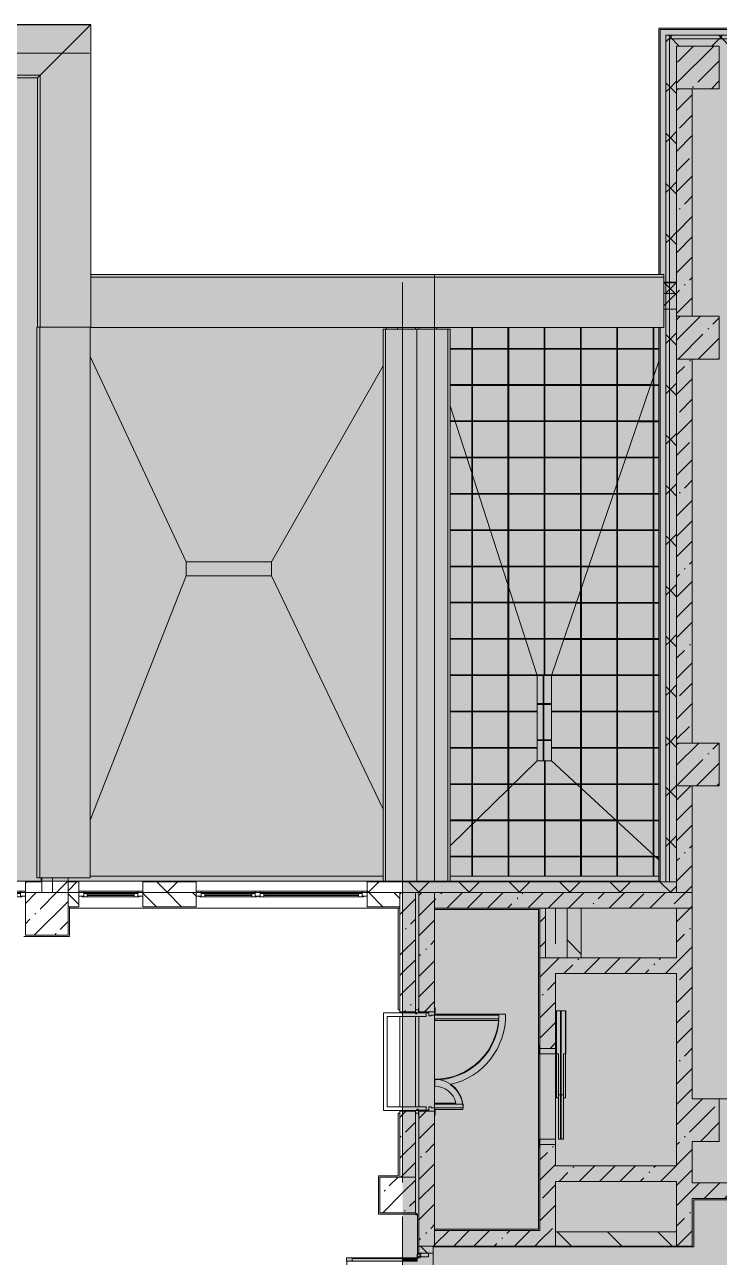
# Model space of a CAD drawing. Header units: millimetres. Extents: x 35524 to 235479, y -8553 to 29000.
# Drawn here: x 141469 to 151229, y 10072 to 27400 of the extents above; entities that cross this region are included whole.
import ezdxf

# ---------------------------------------------------------------- set-up
doc = ezdxf.new("R2010")
doc.units = ezdxf.units.MM
doc.linetypes.add('200_ШТРИХ__ш1_п0_6_', pattern=[800, 500, -300])
doc.linetypes.add('Осевая', pattern=[3175, 635, -476.25, 1587.5, -476.25])
for name, color, linetype, lineweight in [('A-DETL-18', 7, 'Continuous', 5), ('A-DETL-MBND-1', 7, '200_ШТРИХ__ш1_п0_6_', 9), ('A-GENM', 7, 'Continuous', 5), ('A-GLAZ-2', 7, 'Continuous', 5), ('A-ROOF-PATT', 7, 'Continuous', 5), ('A-WALL', 7, 'Continuous', 9), ('A-WALL-6', 7, 'Continuous', 5), ('I-WALL-24', 7, 'Continuous', 5), ('S-COLS-1', 7, 'Continuous', 5), ('Оси', 7, 'Continuous', 9), ('Оси-2', 7, 'Осевая', 9)]:
    doc.layers.add(name, color=color, linetype=linetype, lineweight=lineweight)
doc.layers.add('A-DETL-GENF-3', color=7, linetype='Continuous', lineweight=9, true_color=0xc0c0c0, transparency=0.4)
for name, color, linetype, lineweight, true_color in [('A-DETL-GENF-4', 7, 'Continuous', 5, 0xaaaaaa), ('A-DETL-GENF-5', 7, 'Continuous', 5, 0xb7b7b7), ('A-DETL-GENF-6', 7, 'Continuous', 5, 0xe2e2e2), ('A-DOOR-2', 7, 'Continuous', 5, 0xaaaaaa), ('A-DOOR-3', 7, 'Continuous', 5, 0xe2e2e2), ('A-DOOR-4', 7, 'Continuous', 5, 0xb7b7b7), ('A-DOOR-FRAM-2', 7, 'Continuous', 5, 0xe2e2e2), ('A-DOOR-FRAM-4', 7, 'Continuous', 5, 0xb7b7b7), ('A-FLOR-1', 7, 'Continuous', 5, 0xb7b7b7), ('A-FLOR-2', 7, 'Continuous', 5, 0xaaaaaa), ('A-GENM-1', 7, 'Continuous', 5, 0x737373), ('A-GENM-2', 7, 'Continuous', 5, 0xa1a1a1), ('A-GLAZ-CWMG-2', 7, 'Continuous', 5, 0x737373), ('A-ROOF-1', 7, 'Continuous', 5, 0x737373), ('A-WALL-7', 7, 'Continuous', 5, 0x737373), ('A-WALL-8', 7, 'Continuous', 9, 0x737373), ('I-WALL-23', 7, 'Continuous', 5, 0x737373), ('I-WALL-26', 7, 'Continuous', 5, 0xa1a1a1), ('S-COLS-2', 7, 'Continuous', 5, 0x737373)]:
    doc.layers.add(name, color=color, linetype=linetype, lineweight=lineweight, true_color=true_color)
pattern_1 = [(45, (108468.84, 0), (-353.5534, 353.5534), []), (135, (108468.84, 0), (-353.5534, -353.5534), [])]
pattern_2 = [(45, (108468.84, 0), (-285.123, 285.123), []), (45, (108753.96, 0), (-285.123, 285.123), [504.031, -100.806, 16.764, -84.042])]
pattern_3 = [(45, (-38240, -10950), (-285.123, 285.123), []), (45, (-37954.88, -10950), (-285.123, 285.123), [504.031, -100.806, 16.764, -84.042])]
pattern_4 = [(135, (108468.84, 0), (-353.5534, -353.5534), [])]

# ---------------------------------------------------------------- blocks, each defined once
blk = doc.blocks.new('парапет1 - парапет-18629556-3_4_2_птичка')
at = {"layer": 'A-GENM'}
blk.add_line((-2411, 27400), (33928, 27400), dxfattribs=at)
at = {"layer": 'A-GENM-1'}
for p, q in [((33926, 27398), (33219, 26691)), ((33928, 27398), (33928, 23147)), ((33219, 26691), (-1702, 26691)), ((33219, 26691), (33183, 26655)), ((33219, 23147), (33219, 26691)), ((-1665, 26654), (33182, 26654)), ((33182, 26654), (33182, 23147)), ((33928, 23147), (33920, 23147))]:
    blk.add_line(p, q, dxfattribs=at)
blk.add_open_spline([(33183, 26655), (33182, 26654), (33182, 26654), (33182, 26654), (33182, 26654)], degree=3, dxfattribs=at)
blk = doc.blocks.new('BSC_Колонна _Прямоугольная - 600х600-V124-3_4_2_птичка')
at = {"layer": 'S-COLS-1'}
h = blk.add_hatch(dxfattribs=at)
h.set_pattern_fill('FP_107', color=256, style=0, pattern_type=2)
h.set_pattern_definition([(45, (-42460, -26800), (-285.123, 285.123), []), (45, (-42174.88, -26800), (-285.123, 285.123), [504.031, -100.806, 16.764, -84.042])])
h.paths.add_polyline_path([(-300, -300), (300, -300), (300, 300), (-300, 300)])
at = {"layer": 'S-COLS-2'}
for p, q in [((300, 300), (-300, 300)), ((-300, 300), (-300, -300)), ((300, -300), (300, 300)), ((-300, -300), (300, -300))]:
    blk.add_line(p, q, dxfattribs=at)
blk = doc.blocks.new('BSC_Колонна _Прямоугольная - 600х600-V129-3_4_2_птичка')
at = {"layer": 'S-COLS-1'}
h = blk.add_hatch(dxfattribs=at)
h.set_pattern_fill('FP_113', color=256, style=0, pattern_type=2)
h.set_pattern_definition([(45, (-42460, -17000), (-285.123, 285.123), []), (45, (-42174.88, -17000), (-285.123, 285.123), [504.031, -100.806, 16.764, -84.042])])
h.paths.add_polyline_path([(-300, -300), (300, -300), (300, 300), (-300, 300)])
at = {"layer": 'S-COLS-2'}
for p, q in [((300, 300), (-300, 300)), ((-300, 300), (-300, -300)), ((300, -300), (300, 300)), ((-300, -300), (300, -300))]:
    blk.add_line(p, q, dxfattribs=at)
blk = doc.blocks.new('BSC_Колонна _Прямоугольная - 600х600-V130-3_4_2_птичка')
at = {"layer": 'S-COLS-1'}
h = blk.add_hatch(dxfattribs=at)
h.set_pattern_fill('FP_114', color=256, style=0, pattern_type=2)
h.set_pattern_definition([(45, (-42460, -23000), (-285.123, 285.123), []), (45, (-42174.88, -23000), (-285.123, 285.123), [504.031, -100.806, 16.764, -84.042])])
h.paths.add_polyline_path([(-300, -300), (300, -300), (300, 300), (-300, 300), (-300, -210)])
at = {"layer": 'S-COLS-2'}
for p, q in [((300, 300), (-300, 300)), ((-300, 300), (-300, -300)), ((300, -300), (300, 300)), ((-300, -300), (300, -300))]:
    blk.add_line(p, q, dxfattribs=at)
blk = doc.blocks.new('BSC_Колонна _Прямоугольная - 600х600-V146-3_4_2_птичка')
at = {"layer": 'S-COLS-1'}
h = blk.add_hatch(dxfattribs=at)
h.set_pattern_fill('FP_122', color=256, style=0, pattern_type=2)
h.set_pattern_definition([(45, (-33310, -14900), (-285.123, 285.123), []), (45, (-33024.88, -14900), (-285.123, 285.123), [504.031, -100.806, 16.764, -84.042])])
h.paths.add_polyline_path([(-300, -300), (300, -300), (300, 300), (-300, 300), (-300, -208)])
for p, q in [((300, 300), (-300, 300)), ((-300, 300), (-300, -300)), ((300, -300), (300, 300)), ((-300, -300), (300, -300))]:
    blk.add_line(p, q, dxfattribs=at)
blk = doc.blocks.new('110_Дверь_СКБ_2Ст - Д-2 1450x2100h_Лестничная клетка EIS60-31576737-3_4_2_птичка')
at = {"layer": 'A-DOOR-3'}
for points in [[(-588, 507), (-588, 1010), (-638, 1010), (-638, 110), (-588, 110)], [(662, 510), (612, 510), (612, 110), (662, 110)], [(712, 30), (698, 30), (698, -110), (712, -110)]]:
    blk.add_hatch(color=256, dxfattribs=at).paths.add_polyline_path(points)
h = blk.add_hatch(color=256, dxfattribs=at)
h.paths.add_polyline_path([(712, 110), (662, 110), (662, 60), (652, 60), (652, 30), (712, 30)])
h.paths.add_polyline_path([(-628, 30), (-628, 60), (-638, 60), (-638, 110), (-688, 110), (-688, 30)])
at = {"layer": 'A-DOOR-FRAM-2'}
for points in [[(-673, 110), (-673, 118), (-743, 118), (-743, 110), (-697, 110)], [(-673, 30), (-688, 30), (-688, -110), (-673, -110)], [(767, 110), (767, 118), (698, 118), (698, 110)], [(-673, -110), (-743, -110), (-743, -118), (-673, -118)], [(767, -118), (767, -110), (698, -110), (698, -118)]]:
    blk.add_hatch(color=256, dxfattribs=at).paths.add_polyline_path(points)
at = {"layer": 'A-DOOR-4'}
for p, q in [((-638, 1010), (-638, 110)), ((-588, 1010), (-638, 1010)), ((-588, 110), (-588, 1010)), ((662, 510), (612, 510)), ((612, 510), (612, 110)), ((662, 110), (662, 510)), ((-638, 110), (-588, 110)), ((612, 110), (662, 110))]:
    blk.add_line(p, q, dxfattribs=at)
for centre, radius, start, end in [((-638, 110), 900, 0, 90), ((662, 110), 400, 90, 180)]:
    blk.add_arc(centre, radius, start, end, dxfattribs=at)
at = {"layer": 'A-DOOR-FRAM-4'}
for p, q in [((-673, 118), (-743, 118)), ((-743, 118), (-743, 110)), ((-743, 110), (-673, 110)), ((-638, 110), (-688, 110)), ((-688, 110), (-688, 30)), ((-688, 30), (-628, 30)), ((-673, 30), (-688, 30)), ((-688, 30), (-688, -110)), ((-673, 110), (-673, 118)), ((-673, -110), (-673, 30)), ((-638, 60), (-638, 110)), ((-628, 60), (-638, 60)), ((-628, 30), (-628, 60)), ((662, 60), (652, 60)), ((652, 60), (652, 30)), ((652, 30), (712, 30)), ((662, 110), (662, 60)), ((712, 110), (662, 110)), ((767, 118), (698, 118)), ((698, 118), (698, 110)), ((698, 110), (767, 110)), ((712, 30), (698, 30)), ((698, 30), (698, -110)), ((712, 30), (712, 110)), ((712, -110), (712, 30)), ((767, 110), (767, 118)), ((-673, -110), (-743, -110)), ((-743, -110), (-743, -118)), ((-743, -118), (-673, -118)), ((-688, -110), (-673, -110)), ((-673, -118), (-673, -110)), ((698, -110), (712, -110)), ((767, -110), (698, -110)), ((698, -110), (698, -118)), ((698, -118), (767, -118)), ((767, -118), (767, -110))]:
    blk.add_line(p, q, dxfattribs=at)
blk = doc.blocks.new('Gfhfgtnyfz rhsirf 1 - Gfhfgtnyfz rhsirf 3-21026214-3_4_2_птичка')
at = {"layer": 'A-GENM-1'}
for p, q in [((38057, 23120), (38057, 15358)), ((38057, 23120), (38058, 23120)), ((38058, 23120), (38090, 23120)), ((38090, 23120), (38330, 23120)), ((38090, 23120), (38090, 15358)), ((38780, 23120), (38966, 23120)), ((38966, 23120), (38998, 23120)), ((38966, 15358), (38966, 23120)), ((38998, 23120), (38999, 23120)), ((38999, 15358), (38999, 23120))]:
    blk.add_line(p, q, dxfattribs=at)
at = {"layer": 'A-GENM-2'}
for p, q in [((38330, 23120), (38528, 23120)), ((38528, 23120), (38780, 23120)), ((38528, 15358), (38528, 23120))]:
    blk.add_line(p, q, dxfattribs=at)
blk = doc.blocks.new('парапет6 - парапет-21094616-3_4_2_птичка')
at = {"layer": 'A-GENM-1'}
for p, q in [((33173, 23147), (33173, 15407)), ((33173, 23147), (33174, 23147)), ((33174, 23147), (33211, 23147)), ((33211, 23147), (33920, 23147)), ((33211, 23147), (33211, 15407)), ((33920, 15407), (33920, 23147)), ((33174, 15407), (33173, 15407)), ((33211, 15407), (33174, 15407)), ((33920, 15407), (33211, 15407))]:
    blk.add_line(p, q, dxfattribs=at)
blk = doc.blocks.new('120_Окно_СКБ_1Ст - 120_Окно_СКБ_1Ст 900х2500_h_-20664874-3_4_2_птичка')
at = {"layer": 'A-GLAZ-2'}
for p, q in [((-450, -127), (-450, -57)), ((-450, -57), (-380, -57)), ((450, -57), (-450, -57)), ((-380, -127), (-450, -127)), ((-450, -127), (-400, -127)), ((-380, -127), (-400, -127)), ((-400, -127), (-400, -137)), ((-400, -137), (400, -137)), ((400, -137), (-400, -137)), ((-380, -57), (-380, -127)), ((380, -87), (-380, -87)), ((-380, -87), (-380, -127)), ((-330, -137), (-330, -87)), ((-330, -107), (330, -107)), ((330, -117), (-330, -117)), ((330, -137), (330, -87)), ((380, -127), (380, -57)), ((380, -57), (450, -57)), ((380, -127), (380, -87)), ((450, -127), (380, -127)), ((400, -127), (380, -127)), ((400, -127), (450, -127)), ((400, -137), (400, -127)), ((450, -57), (450, -127))]:
    blk.add_line(p, q, dxfattribs=at)
blk = doc.blocks.new('120_Окно_СКБ_1Ст - 120_Окно_СКБ_1Ст_900х2500_h_-20705657-3_4_2_птичка')
at = {"layer": 'A-GLAZ-2'}
for p, q in [((-450, -127), (-450, -57)), ((-450, -57), (-380, -57)), ((450, -57), (-450, -57)), ((-380, -127), (-450, -127)), ((-450, -127), (-400, -127)), ((-380, -127), (-400, -127)), ((-400, -127), (-400, -137)), ((-400, -137), (400, -137)), ((400, -137), (-400, -137)), ((-380, -57), (-380, -127)), ((380, -87), (-380, -87)), ((-380, -87), (-380, -127)), ((-330, -137), (-330, -87)), ((-330, -107), (330, -107)), ((330, -117), (-330, -117)), ((330, -137), (330, -87)), ((380, -127), (380, -57)), ((380, -57), (450, -57)), ((380, -127), (380, -87)), ((450, -127), (380, -127)), ((400, -127), (380, -127)), ((400, -127), (450, -127)), ((400, -137), (400, -127)), ((450, -57), (450, -127))]:
    blk.add_line(p, q, dxfattribs=at)
blk = doc.blocks.new('120_Окно_СКБ_2Ст - 120_Окно_СКБ_2Ст 2400х2500 _мал створка слева_-22817474-3_4_2_птичка')
at = {"layer": 'A-GLAZ-2'}
for p, q in [((-1130, 127), (-1200, 127)), ((-1200, 127), (-1200, 57)), ((-1200, 127), (-1150, 127)), ((-1200, 57), (-1130, 57)), ((1200, 57), (-1200, 57)), ((-1150, 127), (-1150, 137)), ((-1150, 137), (320, 137)), ((320, 137), (-1150, 137)), ((-1130, 127), (-1150, 127)), ((-1130, 57), (-1130, 127)), ((-1130, 87), (-1130, 127)), ((300, 87), (-1130, 87)), ((-1080, 137), (-1080, 87)), ((250, 117), (-1080, 117)), ((-1080, 107), (250, 107)), ((250, 137), (250, 87)), ((370, 127), (300, 127)), ((300, 127), (300, 57)), ((300, 127), (300, 87)), ((320, 127), (300, 127)), ((300, 57), (370, 57)), ((320, 137), (320, 127)), ((320, 127), (350, 127)), ((350, 127), (350, 137)), ((350, 137), (1150, 137)), ((1150, 137), (350, 137)), ((370, 127), (350, 127)), ((370, 57), (370, 127)), ((370, 87), (370, 127)), ((1130, 87), (370, 87)), ((420, 137), (420, 87)), ((1080, 117), (420, 117)), ((420, 107), (1080, 107)), ((1080, 137), (1080, 87)), ((1200, 127), (1130, 127)), ((1130, 127), (1130, 57)), ((1130, 127), (1130, 87)), ((1150, 127), (1130, 127)), ((1130, 57), (1200, 57)), ((1150, 137), (1150, 127)), ((1150, 127), (1200, 127)), ((1200, 57), (1200, 127))]:
    blk.add_line(p, q, dxfattribs=at)
blk = doc.blocks.new('BSC_Колонна _Прямоугольная - 500х500-V233-3_4_2_птичка')
at = {"layer": 'S-COLS-1'}
h = blk.add_hatch(dxfattribs=at)
h.set_pattern_fill('FP_170', color=256, style=0, pattern_type=2)
h.set_pattern_definition(pattern_3)
h.paths.add_polyline_path([(-15, -250), (70, -250), (70, 250), (-250, 250), (-250, -250)])
h = blk.add_hatch(dxfattribs=at)
h.set_pattern_fill('FP_170', color=256, style=0, pattern_type=2)
h.set_pattern_definition(pattern_3)
h.paths.add_polyline_path([(70, -250), (250, -250), (250, 250), (70, 250)])
for p, q in [((70, 250), (-250, 250)), ((-250, 250), (-250, -250)), ((-250, -250), (70, -250))]:
    blk.add_line(p, q, dxfattribs=at)
at = {"layer": 'S-COLS-2'}
for p, q in [((250, 250), (70, 250)), ((250, -250), (250, 250)), ((70, -250), (250, -250))]:
    blk.add_line(p, q, dxfattribs=at)
blk = doc.blocks.new('парапет10 - парапет-22960140-3_4_2_птичка')
at = {"layer": 'A-GENM'}
blk.add_line((41910, 23888), (33928, 23888), dxfattribs=at)
at = {"layer": 'A-GENM-1'}
for p, q in [((33928, 23851), (38310, 23851)), ((38760, 23851), (41980, 23851)), ((41980, 23888), (41911, 23888)), ((41980, 23888), (41980, 23887)), ((41980, 23887), (41980, 23851)), ((41980, 23846), (41980, 23142)), ((38310, 23142), (33920, 23142)), ((41980, 23142), (38760, 23142))]:
    blk.add_line(p, q, dxfattribs=at)
at = {"layer": 'A-GENM-2'}
for p, q in [((38310, 23851), (38760, 23851)), ((38760, 23142), (38310, 23142))]:
    blk.add_line(p, q, dxfattribs=at)
blk = doc.blocks.new('DOR_Дверь лифта - 1350х2050h-V244-3_4_2_птичка')
at = {"layer": 'A-DOOR-4'}
for p, q in [((-600, 125), (-720, 125)), ((-720, 125), (-720, 110)), ((-720, 110), (-600, 110)), ((-675, 110), (-675, -110)), ((-600, 110), (-675, 110)), ((-600, 110), (-600, 125)), ((600, 110), (-600, 110)), ((-600, 110), (-600, -110)), ((720, 125), (600, 125)), ((600, 125), (600, 110)), ((600, -110), (600, 110)), ((675, 110), (600, 110)), ((600, 110), (720, 110)), ((675, -110), (675, 110)), ((720, 110), (720, 125)), ((-675, -110), (-600, -110)), ((-600, -110), (600, -110)), ((-600, -150), (-600, -180)), ((20, -150), (-600, -150)), ((-20, -120), (-20, -150)), ((600, -120), (-20, -120)), ((-20, -150), (600, -150)), ((20, -180), (20, -150)), ((600, -110), (675, -110)), ((600, -150), (600, -120)), ((-600, -180), (20, -180)), ((-600, -190), (-600, -220)), ((20, -190), (-600, -190)), ((-600, -220), (20, -220)), ((-20, -220), (-20, -250)), ((600, -220), (-20, -220)), ((-20, -250), (600, -250)), ((20, -220), (20, -190)), ((600, -250), (600, -220))]:
    blk.add_line(p, q, dxfattribs=at)
at = {"layer": 'A-DOOR-FRAM-4'}
for p, q in [((600, -117), (600, -120)), ((1203, -117), (600, -117)), ((600, -120), (1200, -120)), ((1200, -120), (1200, -180)), ((1203, -183), (1203, -117)), ((1200, -180), (20, -180)), ((20, -180), (20, -183)), ((20, -183), (1203, -183)), ((1203, -187), (20, -187)), ((20, -187), (20, -190)), ((20, -190), (1200, -190)), ((600, -250), (600, -253)), ((1200, -250), (600, -250)), ((600, -253), (1203, -253)), ((1200, -190), (1200, -250)), ((1203, -253), (1203, -187))]:
    blk.add_line(p, q, dxfattribs=at)
blk = doc.blocks.new('Дверь_Витражная_остекление_ - ДВН_ДАО_Главный вход_1800 в свету 5-32258809-3_4_2_птичка')
at = {"layer": 'A-DETL-GENF-6'}
for points in [[(-948, -20), (-993, -20), (-992, -226), (-948, -226)], [(1043, -20), (997, -20), (997, -226), (1043, -226)], [(-948, -1013), (-948, -226), (-993, -226), (-993, -1013)], [(1043, -311), (1043, -226), (997, -226), (997, -1013), (1043, -1013)]]:
    blk.add_hatch(color=256, dxfattribs=at).paths.add_polyline_path(points)
at = {"layer": 'A-DETL-GENF-4'}
for p, q in [((-993, -1013), (-993, -226)), ((-993, -226), (-993, -1013)), ((-983, -933), (-983, -226)), ((-948, -1013), (-948, -226)), ((-948, -1013), (-948, -226)), ((989, -933), (989, -226)), ((997, -1013), (997, -226)), ((997, -226), (997, -1013)), ((1033, -933), (1033, -226)), ((1043, -1013), (1043, -226)), ((1043, -1013), (1043, -226)), ((-993, -933), (-948, -933)), ((-993, -1013), (-948, -1013)), ((-993, -1013), (-948, -1013)), ((1043, -933), (997, -933)), ((1043, -1013), (997, -1013)), ((997, -1013), (1043, -1013))]:
    blk.add_line(p, q, dxfattribs=at)
at = {"layer": 'A-DETL-GENF-5'}
for p, q in [((-948, -20), (-993, -20)), ((-993, -226), (-993, -20)), ((-948, -20), (-993, -20)), ((-993, -20), (-993, -226)), ((-993, -100), (-948, -100)), ((-983, -226), (-983, -100)), ((-948, -226), (-948, -20)), ((-948, -226), (-948, -20)), ((989, -226), (989, -100)), ((997, -226), (997, -20)), ((997, -20), (997, -226)), ((1043, -100), (997, -100)), ((1033, -226), (1033, -100)), ((1043, -226), (1043, -20)), ((1043, -226), (1043, -20))]:
    blk.add_line(p, q, dxfattribs=at)
at = {"layer": 'A-DOOR-2'}
for p, q in [((-993, -1013), (-993, -226)), ((993, -1013), (993, -226))]:
    blk.add_line(p, q, dxfattribs=at)
for centre, start, end in [((993, -20), 208.9884, 212.16), ((993, -20), 218.4779, 270), ((-993, -20), 270, 285.599)]:
    blk.add_arc(centre, 993, start, end, dxfattribs=at)
at = {"layer": 'A-DOOR-4'}
for p, q in [((-1043, 20), (-993, 20)), ((-1043, -20), (-1043, 20)), ((-993, 20), (-993, -20)), ((993, 20), (1043, 20)), ((993, -20), (993, 20)), ((1043, 20), (1043, -20)), ((-993, -20), (-1043, -20)), ((-993, -226), (-993, -20)), ((993, -226), (993, -20)), ((1043, -20), (993, -20))]:
    blk.add_line(p, q, dxfattribs=at)
blk = doc.blocks.new('Прямоугольный импост - Импост структурный с накладкой - 160мм Темный-32469899-3_4_2_птичка')
at = {"layer": 'A-GLAZ-CWMG-2'}
for p, q in [((0, 17), (-50, 17)), ((-50, 17), (-50, 0)), ((-50, 0), (-40, 0)), ((-40, 0), (-40, -40)), ((-10, -40), (-10, 0)), ((-10, 0), (0, 0)), ((0, 0), (0, 17)), ((-40, -40), (-50, -40)), ((-50, -40), (-50, -140)), ((-50, -140), (0, -140)), ((0, -40), (-10, -40)), ((0, -140), (0, -40))]:
    blk.add_line(p, q, dxfattribs=at)

msp = doc.modelspace()

# ---------------------------------------------------------------- hatches: boundary and pattern name
at = {"layer": 'A-DETL-GENF-3'}
for points in [[(107541.1, 14774.9), (108200.8, 14774.9), (108200.8, 15358), (147228.8, 15358), (147228.8, 23888.3), (142396.9, 23888.3), (142396.9, 27398.1), (106059.8, 27398.1), (106059.8, 14774.9), (107075, 14774.9)], [(179320.8, -251.7), (184318.8, -251.7), (184318.8, 3288.3), (193038.8, 3288.3), (193038.8, 27348.3), (150378.8, 27348.3), (150378.8, 23888.3), (146779, 23888.3), (146779, -251.7), (178388.6, -251.7)]]:
    msp.add_hatch(color=256, dxfattribs=at).paths.add_polyline_path(points)
at = {"layer": 'A-ROOF-PATT'}
h = msp.add_hatch(dxfattribs=at)
h.set_pattern_fill('FP_179', color=256, style=0, pattern_type=2)
h.set_pattern_definition([(0, (108483.9, -96.4), (0, 509.904), []), (0, (108483.9, -106.4), (0, 509.904), []), (90, (108488.9, -101.4), (-510, 3e-14), []), (90, (108478.9, -101.4), (-510, 3e-14), [])])
h.paths.add_polyline_path([(148668.8, 18250), (148868.8, 18250), (150378.8, 22668.2), (150378.8, 23141.9), (147258.8, 23141.9), (147258.8, 23120.1), (147447.5, 23120.1), (147447.5, 22038.8), (148558.1, 18593.7)])
h = msp.add_hatch(dxfattribs=at)
h.set_pattern_fill('FP_176', color=256, style=0, pattern_type=2)
h.set_pattern_definition([(270, (108555.44, -106.3), (509.179, 3e-14), []), (270, (108545.45, -106.3), (509.179, 3e-14), []), (0, (108550.45, -111.3), (0, 510), []), (0, (108550.45, -101.3), (0, 510), [])])
h.paths.add_polyline_path([(150378.8, 15660.1), (150378.8, 22668.2), (148868.8, 18250), (148868.8, 17050), (150174, 15848.6)])
h = msp.add_hatch(dxfattribs=at)
h.set_pattern_fill('FP_177', color=256, style=0, pattern_type=2)
h.set_pattern_definition([(90, (108550.86, -1125), (-509.077, 3e-14), []), (90, (108560.85, -1125), (-509.077, 3e-14), []), (180, (108555.86, -1120), (-6e-14, -510), []), (180, (108555.86, -1130), (-6e-14, -510), [])])
h.paths.add_polyline_path([(147447.5, 15858.1), (148668.8, 17050), (148668.8, 18250), (147447.5, 22038.8), (147447.5, 16427.1)])
h = msp.add_hatch(dxfattribs=at)
h.set_pattern_fill('FP_180', color=256, style=0, pattern_type=2)
h.set_pattern_definition([(0, (108468.84, 5), (0, 510), []), (0, (108468.84, -5), (0, 510), []), (90, (108473.84, 0), (-510, 3e-14), []), (90, (108463.84, 0), (-510, 3e-14), [])])
h.paths.add_polyline_path([(148868.8, 17050), (148868.8, 18250), (148668.8, 18250), (148668.8, 17050)])
h = msp.add_hatch(dxfattribs=at)
h.set_pattern_fill('FP_178', color=256, style=0, pattern_type=2)
h.set_pattern_definition([(180, (108484.8, -79.3), (-6e-14, -509.031), []), (180, (108484.8, -69.3), (-6e-14, -509.031), []), (270, (108479.8, -74.3), (510, 3e-14), []), (270, (108489.8, -74.3), (510, 3e-14), [])])
h.paths.add_polyline_path([(150378.8, 15430), (150378.8, 15660.1), (148868.8, 17050), (148668.8, 17050), (147447.5, 15858.1), (147447.5, 15430), (149117.5, 15430)])
at = {"layer": 'A-WALL-6'}
h = msp.add_hatch(dxfattribs=at)
h.set_pattern_fill('FP_102', color=256, style=0, pattern_type=2)
h.set_pattern_definition(pattern_1)
h.paths.add_polyline_path([(150478.8, 15350), (150528.8, 15350), (150528.8, 27250), (150478.8, 27250), (150478.8, 15358)])
h = msp.add_hatch(dxfattribs=at)
h.set_pattern_fill('FP_102', color=256, style=0, pattern_type=2)
h.set_pattern_definition(pattern_1)
h.paths.add_polyline_path([(192985.1, 27200), (193038.8, 27200), (193038.8, 27250), (188818.8, 27250), (188818.8, 27200), (192837.8, 27200)])
h.paths.add_polyline_path([(184914, 27200), (185718.8, 27200), (185718.8, 27250), (184818.8, 27250), (184818.8, 27200)])
h.paths.add_polyline_path([(175578.8, 27200), (175578.8, 27250), (171328.8, 27250), (171328.8, 27200), (175125.9, 27200)])
h.paths.add_polyline_path([(178078.8, 27200), (179278.8, 27200), (179278.8, 27250), (178078.8, 27250)])
h.paths.add_polyline_path([(181378.8, 27200), (182718.8, 27200), (182718.8, 27250), (181378.8, 27250)])
h.paths.add_polyline_path([(169998.8, 27200), (170428.8, 27200), (170428.8, 27250), (168328.8, 27250), (168328.8, 27200), (169066.5, 27200)])
h.paths.add_polyline_path([(167202.1, 27200), (167428.8, 27200), (167428.8, 27250), (166328.8, 27250), (166328.8, 27200)])
h.paths.add_polyline_path([(162541.1, 27200), (163228.8, 27200), (163228.8, 27250), (161728.8, 27250), (161728.8, 27200)])
h.paths.add_polyline_path([(158812.3, 27200), (159228.8, 27200), (159228.8, 27250), (158129.1, 27250), (158129.1, 27200)])
h.paths.add_polyline_path([(156947.9, 27200), (157229.1, 27200), (157229.1, 27250), (156128.8, 27250), (156128.8, 27200)])
h.paths.add_polyline_path([(150528.8, 27200), (153028.8, 27200), (153028.8, 27250), (150528.8, 27250)])
h = msp.add_hatch(dxfattribs=at)
h.set_pattern_fill('FP_102', color=256, style=0, pattern_type=2)
h.set_pattern_definition(pattern_1)
h.paths.add_polyline_path([(150628.8, 15350), (150628.8, 27200), (150528.8, 27200), (150528.8, 15350)])
h = msp.add_hatch(dxfattribs=at)
h.set_pattern_fill('FP_102', color=256, style=0, pattern_type=2)
h.set_pattern_definition(pattern_1)
h.paths.add_polyline_path([(192948.8, 27100), (193038.8, 27100), (193038.8, 27200), (188818.8, 27200), (188818.8, 27100), (192837.8, 27100)])
h.paths.add_polyline_path([(178388.6, 27100), (179278.8, 27100), (179278.8, 27200), (178078.8, 27200), (178078.8, 27100)])
h.paths.add_polyline_path([(181378.8, 27100), (182718.8, 27100), (182718.8, 27200), (181378.8, 27200)])
h.paths.add_polyline_path([(175578.8, 27100), (175578.8, 27200), (171328.8, 27200), (171328.8, 27100), (175125.9, 27100)])
h.paths.add_polyline_path([(184818.8, 27100), (185718.8, 27100), (185718.8, 27200), (184818.8, 27200)])
h.paths.add_polyline_path([(166328.8, 27100), (167428.8, 27100), (167428.8, 27200), (166328.8, 27200)])
h.paths.add_polyline_path([(162541.1, 27100), (163228.8, 27100), (163228.8, 27200), (161728.8, 27200), (161728.8, 27100)])
h.paths.add_polyline_path([(168328.8, 27100), (170428.8, 27100), (170428.8, 27200), (168328.8, 27200)])
h.paths.add_polyline_path([(158812.3, 27100), (159228.8, 27100), (159228.8, 27200), (158129.1, 27200), (158129.1, 27100)])
h.paths.add_polyline_path([(150628.8, 27100), (153028.8, 27100), (153028.8, 27200), (150628.8, 27200)])
h.paths.add_polyline_path([(156947.9, 27100), (157229.1, 27100), (157229.1, 27200), (156128.8, 27200), (156128.8, 27100)])
h = msp.add_hatch(dxfattribs=at)
h.set_pattern_fill('FP_102', color=256, style=0, pattern_type=2)
h.set_pattern_definition(pattern_1)
h.paths.add_polyline_path([(150628.8, 23620), (150628.8, 23770), (150448.8, 23770), (150448.8, 23620)])
h = msp.add_hatch(dxfattribs=at)
h.set_pattern_fill('FP_102', color=256, style=0, pattern_type=2)
h.set_pattern_definition(pattern_1)
h.paths.add_polyline_path([(135507.2, 15200), (140578.8, 15200), (140578.8, 15350), (138485.8, 15349), (138485.8, 15288), (138478.8, 15285), (137705.8, 15288), (137705.8, 15350), (134079.1, 15349), (134079.1, 15288), (134072.1, 15285), (132899.1, 15288), (132899.1, 15350), (128258.8, 15349), (128258.8, 15288), (128251.8, 15285), (127478.8, 15288), (127478.8, 15350), (123251.8, 15349), (123251.8, 15288), (123244.8, 15285), (123071.8, 15288), (123071.6, 15350), (121328.8, 15350), (121328.8, 15200), (134878.8, 15200)])
h.paths.add_polyline_path([(146779, 15200), (146779, 15350), (146278.8, 15350), (146278.8, 15200), (146693.7, 15200)])
h.paths.add_polyline_path([(143128.8, 15200), (143878.8, 15200), (143878.8, 15350), (143128.8, 15350)])
h.paths.add_polyline_path([(142078.8, 15200), (142228.8, 15200), (142228.8, 15350), (142078.8, 15350), (142078.8, 15270.2)])
h.paths.add_polyline_path([(117628.8, 15200), (118228.8, 15200), (118228.8, 15350), (117628.8, 15350)])
h.paths.add_polyline_path([(114998.7, 15200), (115228.8, 15200), (115228.8, 15350), (108508.8, 15350), (108508.8, 15293), (108358.8, 15293), (108358.8, 15200), (114628.8, 15200)])
h.paths.add_polyline_path([(116728.8, 15200), (116728.8, 15350), (116128.8, 15350), (116128.8, 15200)])
h.paths.add_polyline_path([(141478.8, 15200), (141708.8, 15200), (141703.8, 15350), (141478.8, 15350), (141478.8, 15270.2)])
h = msp.add_hatch(dxfattribs=at)
h.set_pattern_fill('FP_102', color=256, style=0, pattern_type=2)
h.set_pattern_definition(pattern_1)
h.paths.add_polyline_path([(150422.5, 15200), (150628.8, 15200), (150628.8, 15350), (146779, 15350), (146779, 15200), (150378.8, 15200)])
h = msp.add_hatch(dxfattribs=at)
h.set_pattern_fill('FP_100', color=256, style=0, pattern_type=2)
h.set_pattern_definition([(135, (108468.84, 0), (-176.7767, -176.7767), [])])
h.paths.add_polyline_path([(142228.8, 15000), (142228.8, 15200), (142078.8, 15200), (142078.8, 15000)])
h.paths.add_polyline_path([(143878.8, 15000), (143878.8, 15200), (143128.8, 15200), (143128.8, 15000)])
h.paths.add_polyline_path([(146693.7, 15000), (146738.8, 15000), (146738.8, 15200), (146278.8, 15200), (146278.8, 15000)])
at = {"layer": 'I-WALL-24'}
h = msp.add_hatch(dxfattribs=at)
h.set_pattern_fill('FP_98', color=256, style=0, pattern_type=2)
h.set_pattern_definition(pattern_2)
h.paths.add_polyline_path([(150628.8, 15200), (150848.8, 15200), (150848.8, 16700), (150628.8, 16700), (150628.8, 15848.6)])
h.paths.add_polyline_path([(150628.8, 17300), (150848.8, 17300), (150848.8, 22700), (150628.8, 22700), (150628.8, 20476.2)])
h.paths.add_polyline_path([(150848.8, 23300), (150848.8, 26500), (150628.8, 26500), (150631.5, 23300)])
h = msp.add_hatch(dxfattribs=at)
h.set_pattern_fill('FP_98', color=256, style=0, pattern_type=2)
h.set_pattern_definition(pattern_2)
h.paths.add_polyline_path([(150448.8, 23400), (150628.8, 23400), (150628.8, 23620), (150448.8, 23620)])
h = msp.add_hatch(dxfattribs=at)
h.set_pattern_fill('FP_102', color=256, style=0, pattern_type=2)
h.set_pattern_definition(pattern_1)
h.paths.add_polyline_path([(141858.8, 15358), (141858.8, 15407.3), (141708.8, 15407.3), (141708.8, 15358)])
h = msp.add_hatch(dxfattribs=at)
h.set_pattern_fill('FP_102', color=256, style=0, pattern_type=2)
h.set_pattern_definition(pattern_1)
h.paths.add_polyline_path([(141708.8, 15200), (141858.8, 15200), (141858.8, 15358), (141708.8, 15358), (141708.8, 15270.2)])
h = msp.add_hatch(dxfattribs=at)
h.set_pattern_fill('FP_98', color=256, style=0, pattern_type=2)
h.set_pattern_definition(pattern_2)
h.paths.add_polyline_path([(142032.6, 15358), (142078.8, 15358), (142078.8, 15407.3), (141858.8, 15407.3), (141858.8, 15358)])
h = msp.add_hatch(dxfattribs=at)
h.set_pattern_fill('FP_98', color=256, style=0, pattern_type=2)
h.set_pattern_definition(pattern_2)
h.paths.add_polyline_path([(142032.6, 15200), (142078.8, 15200), (142078.8, 15358), (141858.8, 15358), (141858.8, 15200)])
h = msp.add_hatch(dxfattribs=at)
h.set_pattern_fill('FP_98', color=256, style=0, pattern_type=2)
h.set_pattern_definition(pattern_2)
h.paths.add_polyline_path([(146779, 11200), (146779, 12125), (146738.8, 12125), (146738.8, 11200)])
h.paths.add_polyline_path([(146738.8, 13525), (146779, 13525), (146779, 15200), (146738.8, 15200), (146738.8, 13534.8)])
h = msp.add_hatch(dxfattribs=at)
h.set_pattern_fill('FP_98', color=256, style=0, pattern_type=2)
h.set_pattern_definition(pattern_2)
h.paths.add_polyline_path([(146958.8, 11200), (146958.8, 12125), (146779, 12125), (146779, 11200)])
h.paths.add_polyline_path([(146958.8, 13525), (146958.8, 15200), (146779, 15200), (146779, 13525)])
h = msp.add_hatch(dxfattribs=at)
h.set_pattern_fill('FP_98', color=256, style=0, pattern_type=2)
h.set_pattern_definition(pattern_2)
h.paths.add_polyline_path([(147159.8, 10230), (147228.8, 10230), (147228.8, 12125), (147008.8, 12125), (147008.8, 10230)])
h.paths.add_polyline_path([(147008.8, 13525), (147228.8, 13525), (147228.8, 15200), (147008.8, 15200), (147008.8, 13534.8)])
h = msp.add_hatch(dxfattribs=at)
h.set_pattern_fill('FP_98', color=256, style=0, pattern_type=2)
h.set_pattern_definition(pattern_2)
h.paths.add_polyline_path([(149088.8, 14980), (150848.8, 14980), (150848.8, 15200), (147228.8, 15200), (147228.8, 14980), (149050.4, 14980)])
h = msp.add_hatch(dxfattribs=at)
h.set_pattern_fill('FP_103', color=256, style=0, pattern_type=2)
h.set_pattern_definition([(45, (108468.84, 0), (-176.7767, 176.7767), [])])
h.paths.add_polyline_path([(148788.8, 14280), (148788.8, 14980), (148708.8, 14980), (148708.8, 14280)])
h = msp.add_hatch(dxfattribs=at)
h.set_pattern_fill('FP_101', color=256, style=0, pattern_type=2)
h.set_pattern_definition(pattern_4)
h.paths.add_polyline_path([(149288.8, 14280), (149288.8, 14980), (149088.8, 14980), (149088.8, 14280)])
h = msp.add_hatch(dxfattribs=at)
h.set_pattern_fill('FP_98', color=256, style=0, pattern_type=2)
h.set_pattern_definition(pattern_2)
h.paths.add_polyline_path([(150848.8, 10230), (150848.8, 11700), (150628.8, 11700), (150628.8, 10230)])
h.paths.add_polyline_path([(150848.8, 12300), (150848.8, 14980), (150628.8, 14980), (150628.8, 12300)])
h = msp.add_hatch(dxfattribs=at)
h.set_pattern_fill('FP_98', color=256, style=0, pattern_type=2)
h.set_pattern_definition(pattern_2)
h.paths.add_polyline_path([(148928.8, 10230), (148928.8, 11660), (148708.8, 11660), (148708.8, 10230)])
h.paths.add_polyline_path([(148928.8, 13010), (148928.8, 14280), (148708.8, 14280), (148708.8, 13010), (148756.6, 13010)])
h = msp.add_hatch(dxfattribs=at)
h.set_pattern_fill('FP_98', color=256, style=0, pattern_type=2)
h.set_pattern_definition(pattern_2)
h.paths.add_polyline_path([(150628.8, 14060), (150628.8, 14280), (148928.8, 14280), (148928.8, 14060), (150422.5, 14060)])
h = msp.add_hatch(dxfattribs=at)
h.set_pattern_fill('FP_98', color=256, style=0, pattern_type=2)
h.set_pattern_definition(pattern_2)
h.paths.add_polyline_path([(150628.8, 11140), (150628.8, 11360), (148928.8, 11360), (148928.8, 11140), (150422.5, 11140)])
h = msp.add_hatch(dxfattribs=at)
h.set_pattern_fill('FP_98', color=256, style=0, pattern_type=2)
h.set_pattern_definition(pattern_2)
h.paths.add_polyline_path([(153228.8, 10900), (153228.8, 11120), (150848.8, 11120), (150848.8, 10900)])
h = msp.add_hatch(dxfattribs=at)
h.set_pattern_fill('FP_98', color=256, style=0, pattern_type=2)
h.set_pattern_definition(pattern_2)
h.paths.add_polyline_path([(148708.8, 10230), (148708.8, 10450), (147228.8, 10450), (147228.8, 10230), (148558.1, 10230)])
h = msp.add_hatch(dxfattribs=at)
h.set_pattern_fill('FP_101', color=256, style=0, pattern_type=2)
h.set_pattern_definition(pattern_4)
h.paths.add_polyline_path([(150628.8, 10230), (150628.8, 10430), (148928.8, 10430), (148928.8, 10230), (150422.5, 10230)])
h = msp.add_hatch(dxfattribs=at)
h.set_pattern_fill('FP_101', color=256, style=0, pattern_type=2)
h.set_pattern_definition(pattern_4)
h.paths.add_polyline_path([(147008.8, 7900), (147208.8, 7900), (147208.8, 8000), (147008.8, 8000)])
h.paths.add_polyline_path([(147008.8, 10130), (147208.8, 10130), (147208.8, 10230), (147008.8, 10230)])
at = {"layer": 'S-COLS-1'}
h = msp.add_hatch(dxfattribs=at)
h.set_pattern_fill('FP_98', color=256, style=0, pattern_type=2)
h.set_pattern_definition(pattern_2)
h.paths.add_polyline_path([(150848.8, 11700), (151228.8, 11700), (151228.8, 12300), (150628.8, 12300), (150628.8, 11700)])

# ---------------------------------------------------------------- linework, layer by layer
at = {"layer": 'A-DETL-18'}
for p, q in [((142396.9, 27398.1), (106059.8, 27398.1)), ((142396.9, 23888.3), (142396.9, 27398.1)), ((146779, 23888.3), (142396.9, 23888.3)), ((147228.8, 23888.3), (146779, 23888.3)), ((147228.8, 15358), (147228.8, 23888.3)), ((108200.8, 15358), (146779, 15358)), ((146779, 15358), (147228.8, 15358))]:
    msp.add_line(p, q, dxfattribs=at)
at = {"layer": 'A-DETL-MBND-1'}
msp.add_line((148928.8, 14980), (148928.8, 14280), dxfattribs=at)
at = {"layer": 'A-FLOR-1'}
for p, q in [((142388.5, 22736.6), (143735.8, 19850)), ((144935.8, 19850), (146506.2, 22605.7)), ((143735.8, 19850), (144935.8, 19850)), ((143735.8, 19650), (143735.8, 19850)), ((144935.8, 19650), (144935.8, 19850)), ((142388.5, 16218.6), (143735.8, 19650)), ((144935.8, 19650), (143735.8, 19650)), ((146506.3, 16374), (144935.8, 19650)), ((146507, 15430), (142388.5, 15430)), ((148688.8, 14960), (147228.8, 14960)), ((148688.8, 10470), (148688.8, 14960)), ((148708.8, 14060), (148688.8, 14060)), ((147000.8, 13550), (146958.8, 13550)), ((146560.2, 13458.5), (147110.2, 13458.5)), ((147110.2, 13508.5), (146978.3, 13508.5)), ((147110.2, 13458.5), (147110.2, 13508.5)), ((148225, 13491.9), (147230.2, 13491.9)), ((147230.2, 13491.9), (147230.2, 13475)), ((147230.2, 13425), (147230.2, 13401.9)), ((147230.2, 13401.9), (148132.5, 13401.9)), ((147230.2, 12567), (147230.2, 12477)), ((147110.2, 12188.5), (146560.2, 12188.5)), ((147110.2, 12140), (147110.2, 12188.5)), ((147527.4, 12240.8), (147230.2, 12240.8)), ((147230.2, 12240.8), (147230.2, 12225)), ((147230.2, 12175), (147230.2, 12150.8)), ((147230.2, 12150.8), (147624.7, 12150.8)), ((156628.8, 12300), (151228.8, 12300)), ((146958.8, 12100), (147000.8, 12100)), ((164266.7, 10880), (150868.8, 10880)), ((150868.8, 10880), (150868.8, 10220)), ((146988.8, 10129.4), (146988.8, 10680)), ((147228.8, 10470), (148688.8, 10470)), ((147008.8, 10220), (146988.3, 10220)), ((146988.3, 10220), (146988.3, 10129.7)), ((150868.8, 10220), (147208.8, 10220))]:
    msp.add_line(p, q, dxfattribs=at)
for centre, radius, start, end in [((147230.2, 13472), 905, 270, 355.56313), ((147230.2, 13472), 995, 282.67054, 1.1511), ((147230.2, 12172), 305, 13.0427, 90), ((147230.2, 12172), 395, 7.73102, 56.45952), ((147230.2, 12172), 395, 356.92799, 0.44718)]:
    msp.add_arc(centre, radius, start, end, dxfattribs=at)
at = {"layer": 'A-FLOR-2'}
for p, q in [((142098.8, 14980), (142098.8, 14580)), ((146718.8, 13550), (146718.8, 14980)), ((142098.8, 14580), (141458.8, 14580)), ((146738.8, 13550), (146718.8, 13550)), ((146958.3, 13508.5), (146510.2, 13508.5)), ((146510.2, 13508.5), (146510.2, 12138.5)), ((146560.2, 12188.5), (146560.2, 13458.5)), ((146510.2, 12138.5), (146978.3, 12138.5)), ((146718.8, 11220), (146718.8, 12100)), ((146718.8, 12100), (146738.8, 12100)), ((146438.8, 10680), (146438.8, 11220)), ((146438.8, 11220), (146718.8, 11220)), ((146963.3, 10680), (146438.8, 10680))]:
    msp.add_line(p, q, dxfattribs=at)
at = {"layer": 'A-ROOF-1'}
for p, q in [((150378.8, 22668.2), (148868.8, 18250)), ((148668.8, 18250), (147447.2, 22039.9)), ((148668.8, 17050), (148668.8, 18250)), ((148668.8, 18250), (148868.8, 18250)), ((148868.8, 18250), (148868.8, 17050)), ((147446.5, 15857.1), (148668.8, 17050)), ((148868.8, 17050), (148668.8, 17050)), ((148868.8, 17050), (150379.3, 15659.6)), ((150379, 15430), (147446.5, 15430))]:
    msp.add_line(p, q, dxfattribs=at)
at = {"layer": 'A-WALL'}
for p, q in [((141701.8, 15353), (141478.8, 15353)), ((141708.8, 15350), (141478.8, 15350)), ((141701.8, 15358), (141701.8, 15350)), ((141708.8, 15407.3), (141708.8, 15200)), ((141858.8, 15407.3), (141858.8, 15200)), ((142078.8, 15358), (142078.8, 15200)), ((142228.8, 15353), (142078.8, 15353)), ((142228.8, 15350), (142078.8, 15350)), ((143878.8, 15353), (143128.8, 15353)), ((143878.8, 15350), (143128.8, 15350)), ((142228.8, 15200), (142078.8, 15200)), ((143878.8, 15200), (143128.8, 15200)), ((146738.8, 15200), (146278.8, 15200))]:
    msp.add_line(p, q, dxfattribs=at)
at = {"layer": 'A-WALL-6'}
for p, q in [((184818.8, 27350), (150378.8, 27350)), ((141478.8, 15358), (141478.8, 15200)), ((142228.8, 15000), (142228.8, 15358)), ((143128.8, 15358), (143128.8, 15000)), ((143878.8, 15000), (143878.8, 15358)), ((146278.8, 15358), (146278.8, 15000)), ((139078.8, 15200), (141478.8, 15200)), ((143878.8, 15200), (142078.8, 15200)), ((146738.8, 15000), (146738.8, 15200)), ((142078.8, 15000), (142228.8, 15000)), ((143128.8, 15000), (143878.8, 15000)), ((146278.8, 15000), (146738.8, 15000))]:
    msp.add_line(p, q, dxfattribs=at)
at = {"layer": 'A-WALL-7'}
for p, q in [((150378.8, 27348.3), (150378.8, 23888.3)), ((150628.8, 23400), (150628.8, 26500)), ((150628.8, 23778), (150448.8, 23778)), ((150628.8, 23620), (150628.8, 23778)), ((150628.8, 23620), (150628.8, 23620)), ((150378.8, 23141.9), (150378.8, 15358)), ((141701.8, 15358), (138555.8, 15358)), ((150378.8, 15358), (142078.8, 15358)), ((146278.8, 15200), (150628.8, 15200)), ((150628.8, 15200), (150628.8, 15200)), ((146978.3, 13514), (146958.3, 13514)), ((146958.3, 13514), (146958.3, 13494)), ((146958.3, 13494), (146978.3, 13494)), ((146978.3, 13494), (146978.3, 13514)), ((146998.3, 12156), (146978.3, 12156)), ((146978.3, 12156), (146978.3, 12136)), ((146978.3, 12136), (146998.3, 12136)), ((146998.3, 12136), (146998.3, 12156)), ((146963.3, 10689), (146963.3, 10669)), ((146983.3, 10689), (146963.3, 10689)), ((146963.3, 10669), (146983.3, 10669)), ((146983.3, 10669), (146983.3, 10689))]:
    msp.add_line(p, q, dxfattribs=at)
at = {"layer": 'A-WALL-8'}
for p, q in [((150398.8, 27330), (150398.8, 23889.9)), ((153028.8, 27330), (150398.8, 27330)), ((150478.8, 27250), (150478.8, 15350)), ((153028.8, 27250), (150478.8, 27250)), ((150528.8, 27200), (150528.8, 15350)), ((153028.8, 27200), (150528.8, 27200)), ((150628.8, 23773), (150448.8, 23773)), ((150628.8, 23770), (150448.8, 23770)), ((150398.8, 23141.9), (150398.8, 15350)), ((141703.8, 15350), (141703.8, 15407.3)), ((150398.8, 15353), (146278.8, 15353)), ((150628.8, 15350), (146278.8, 15350)), ((150378.8, 15358), (150398.8, 15358)), ((148788.8, 14980), (148708.8, 14980)), ((149288.8, 14980), (149088.8, 14980)), ((149088.8, 14280), (149288.8, 14280)), ((147228.8, 10230), (147228.8, 10450)), ((148928.8, 10430), (148928.8, 10230)), ((150628.8, 10230), (150628.8, 10430)), ((147208.8, 10230), (147008.8, 10230))]:
    msp.add_line(p, q, dxfattribs=at)
at = {"layer": 'I-WALL-23'}
for p, q in [((150848.8, 23300), (150848.8, 26500)), ((150628.8, 23620), (150448.8, 23620)), ((150448.8, 23400), (150628.8, 23400)), ((150628.8, 23400), (150628.8, 23300)), ((146551.8, 23120.1), (146551.8, 23141.9)), ((146708.8, 23141.9), (146708.8, 23120.1)), ((147258.8, 23141.9), (147258.8, 23120.1)), ((150628.8, 22700), (150628.8, 17300)), ((150848.8, 17300), (150848.8, 22700)), ((150628.8, 16700), (150628.8, 15200)), ((150848.8, 15200), (150848.8, 16700)), ((141701.8, 15407.3), (141701.8, 15358)), ((142078.8, 15358), (142078.8, 15407.3)), ((146958.8, 13513.5), (146958.8, 15200)), ((147008.8, 15200), (147008.8, 13580)), ((150848.8, 15200), (147228.8, 15200)), ((147228.8, 13580), (147228.8, 15200)), ((150848.8, 14980), (150848.8, 15200)), ((147228.8, 14980), (148708.8, 14980)), ((148708.8, 14980), (148708.8, 13010)), ((148788.8, 14980), (149088.8, 14980)), ((148788.8, 14280), (148788.8, 14980)), ((149088.8, 14980), (149088.8, 14280)), ((149288.8, 14980), (150848.8, 14980)), ((149288.8, 14280), (149288.8, 14980)), ((150848.8, 14980), (150628.8, 14980)), ((150628.8, 14980), (150628.8, 14280)), ((150848.8, 12300), (150848.8, 14980)), ((148708.8, 14280), (149088.8, 14280)), ((150628.8, 14280), (149288.8, 14280)), ((148928.8, 13010), (148928.8, 14060)), ((148928.8, 14060), (150628.8, 14060)), ((150628.8, 14060), (150628.8, 12300)), ((146738.8, 13525), (146958.8, 13525)), ((146958.8, 13458.5), (146958.8, 12188.5)), ((147008.8, 12188.5), (147008.8, 13458.5)), ((147228.8, 13425), (147228.8, 12225)), ((148708.8, 13010), (148928.8, 13010)), ((146958.8, 11200), (146958.8, 12138.5)), ((146958.8, 12125), (146738.8, 12125)), ((147008.8, 12070), (147008.8, 10230)), ((147228.8, 10450), (147228.8, 12070)), ((148708.8, 11660), (148708.8, 10450)), ((148928.8, 11660), (148708.8, 11660)), ((148928.8, 11360), (148928.8, 11660)), ((150628.8, 11700), (150628.8, 11360)), ((150848.8, 11120), (150848.8, 11700)), ((150628.8, 11360), (148928.8, 11360)), ((148928.8, 10430), (148928.8, 11140)), ((148928.8, 11140), (150628.8, 11140)), ((150628.8, 11140), (150628.8, 10430)), ((153228.8, 11120), (150848.8, 11120)), ((150848.8, 10230), (150848.8, 10900)), ((150848.8, 10900), (164216.7, 10900)), ((148708.8, 10450), (147228.8, 10450)), ((150628.8, 10430), (148928.8, 10430)), ((147008.8, 10230), (147008.8, 10120)), ((147208.8, 10230), (148928.8, 10230)), ((147208.8, 10230), (147208.8, 7900)), ((148928.8, 10230), (150848.8, 10230)), ((147008.8, 10130), (147208.8, 10130))]:
    msp.add_line(p, q, dxfattribs=at)
at = {"layer": 'I-WALL-24'}
for p, q in [((143878.8, 15200), (146278.8, 15200)), ((142098.8, 15000), (142098.8, 14980)), ((146738.8, 14980), (142098.8, 14980)), ((146738.8, 15000), (146738.8, 13508.5)), ((146738.8, 12188.5), (146738.8, 13458.5)), ((146738.8, 12138.5), (146738.8, 11200))]:
    msp.add_line(p, q, dxfattribs=at)
at = {"layer": 'I-WALL-26'}
for p, q in [((146958.8, 23141.9), (146958.8, 23120.1)), ((147008.8, 23120.1), (147008.8, 23141.9))]:
    msp.add_line(p, q, dxfattribs=at)
at = {"layer": 'S-COLS-2'}
for p, q in [((150628.8, 12300), (150628.8, 11700)), ((151228.8, 12300), (150848.8, 12300)), ((151228.8, 11700), (151228.8, 12300)), ((150848.8, 11700), (151228.8, 11700))]:
    msp.add_line(p, q, dxfattribs=at)
at = {"layer": 'Оси'}
for p, q in [((129878.8, 27000), (142378.8, 27000)), ((146778.8, 11277.7), (146778.8, 23777.7))]:
    msp.add_line(p, q, dxfattribs=at)
at = {"layer": 'Оси-2'}
msp.add_line((146778.8, 7947.2), (146778.8, 11277.7), dxfattribs=at)

# ---------------------------------------------------------------- block references
at = {"layer": 'A-DOOR-4'}
for name, p, rotation in [('110_Дверь_СКБ_2Ст - Д-2 1450x2100h_Лестничная клетка EIS60-31576737-3_4_2_птичка', (147118.8, 12837.5), 269.9999999999999), ('DOR_Дверь лифта - 1350х2050h-V244-3_4_2_птичка', (148818.8, 12335), 90), ('Дверь_Витражная_остекление_ - ДВН_ДАО_Главный вход_1800 в свету 5-32258809-3_4_2_птичка', (147004.8, 9072.5), 269.9999999999999)]:
    msp.add_blockref(name, p, dxfattribs=dict(at, rotation=rotation))
at = {"layer": 'A-GENM'}
msp.add_blockref('парапет1 - парапет-18629556-3_4_2_птичка', (108468.8, 0), dxfattribs=at)
at = {"layer": 'A-GENM-1'}
for name, p in [('парапет10 - парапет-22960140-3_4_2_птичка', (108468.8, 0)), ('парапет6 - парапет-21094616-3_4_2_птичка', (108468.8, 0)), ('Gfhfgtnyfz rhsirf 1 - Gfhfgtnyfz rhsirf 3-21026214-3_4_2_птичка', (108448.8, 0))]:
    msp.add_blockref(name, p, dxfattribs=at)
at = {"layer": 'A-GLAZ-2'}
for name, p in [('120_Окно_СКБ_1Ст - 120_Окно_СКБ_1Ст_900х2500_h_-20705657-3_4_2_птичка', (141028.8, 15275)), ('120_Окно_СКБ_1Ст - 120_Окно_СКБ_1Ст 900х2500_h_-20664874-3_4_2_птичка', (142678.8, 15275))]:
    msp.add_blockref(name, p, dxfattribs=at)
at = {"layer": 'A-GLAZ-2', "rotation": 180}
msp.add_blockref('120_Окно_СКБ_2Ст - 120_Окно_СКБ_2Ст 2400х2500 _мал створка слева_-22817474-3_4_2_птичка', (145078.8, 15275), dxfattribs=at)
at = {"layer": 'A-GLAZ-CWMG-2', "rotation": 89.99999999999993}
msp.add_blockref('Прямоугольный импост - Импост структурный с накладкой - 160мм Темный-32469899-3_4_2_птичка', (147004.8, 10130), dxfattribs=at)
at = {"layer": 'S-COLS-1'}
msp.add_blockref('BSC_Колонна _Прямоугольная - 600х600-V146-3_4_2_птичка', (141778.8, 14900), dxfattribs=at)
at = {"layer": 'S-COLS-2'}
for name, p in [('BSC_Колонна _Прямоугольная - 600х600-V124-3_4_2_птичка', (150928.8, 26800)), ('BSC_Колонна _Прямоугольная - 600х600-V130-3_4_2_птичка', (150928.8, 23000)), ('BSC_Колонна _Прямоугольная - 600х600-V129-3_4_2_птичка', (150928.8, 17000)), ('BSC_Колонна _Прямоугольная - 500х500-V233-3_4_2_птичка', (146708.8, 10950))]:
    msp.add_blockref(name, p, dxfattribs=at)

doc.saveas('drawing.dxf')
